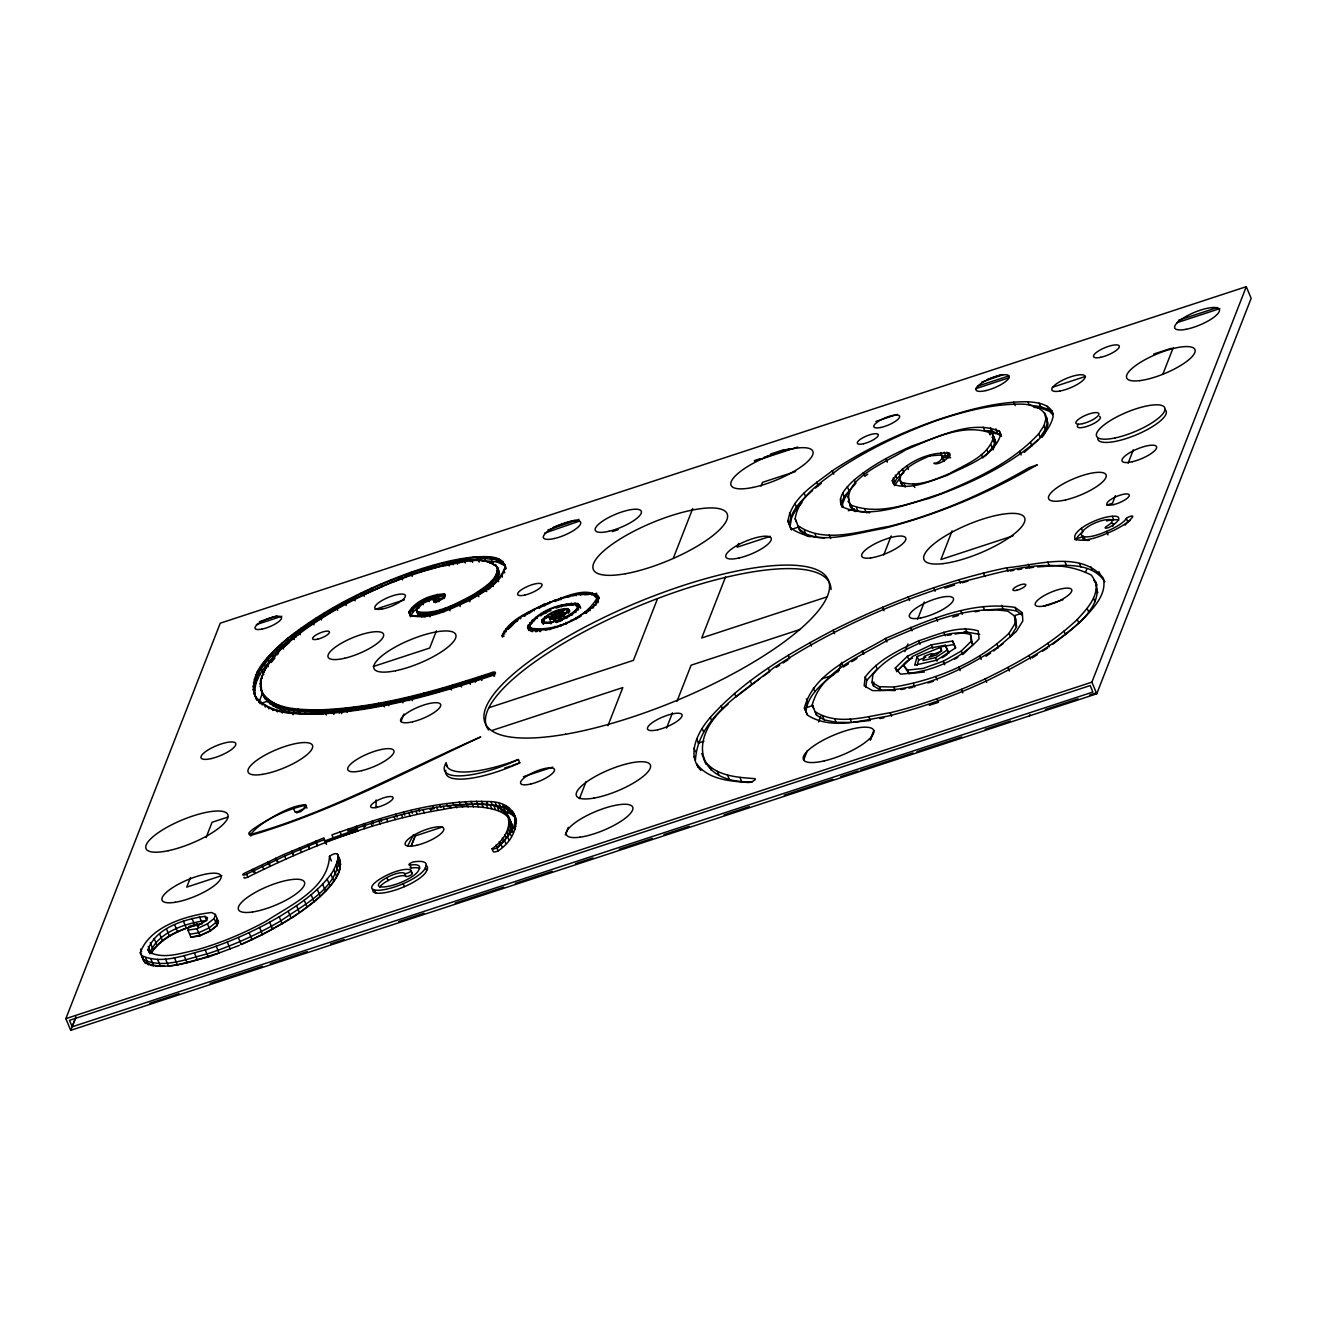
<?xml version="1.0" encoding="UTF-8"?>
<svg xmlns="http://www.w3.org/2000/svg" width="1317" height="1317" viewBox="0 0 1317 1317"><rect width="100%" height="100%" fill="white"/><g stroke="black" fill="none" stroke-linecap="round" stroke-linejoin="round"><path stroke-width="1.5" d="M356.281 826.187L357.516 829.15L333.185 837.793L331.95 834.83C381.584 817.363 433.277 799.748 486.566 801.543C522.042 800.522 524.067 833.546 498.106 850.93A4.741 1.35 -22.6 0 1 493.282 851.753L492.048 848.79C515.82 832.081 515.852 803.6 481.956 804.374C435.878 802.53 390.968 816.77 347.704 831.011M509.053 825.594L511.753 832.081L511.869 824.36L506.963 813.643M492.048 848.79A4.741 1.35 -22.6 0 0 496.871 847.967C505.728 839.225 519.128 827.092 513.91 813.28M376.004 807.782L376.152 799.979M143.24 959.912L140.277 952.784C149.331 926.658 186.339 915.364 211.625 912.5L215.412 914.459L218.375 921.571L217.107 925.637L210.391 930.987L199.904 935.827L192.743 937.013M149.134 952.405L148.014 949.689C155.488 928.189 183.968 919.052 204.925 916.385L207.526 917.735L206.72 920.303L198.291 925.456L195.114 925.291L197.237 924.007L198.357 926.707M149.71 953.755C157.184 932.255 185.664 923.102 206.604 920.451L204.925 916.385M502.221 636.786C507.308 619.83 529.335 612.273 544.02 604.289C558.046 600.601 588.534 582.921 599.136 598.692L598.198 595.942M438.001 599.548C434.314 605.079 431.828 601.046 437.178 597.605L434.001 597.77L437.458 598.264C437.952 601.457 430.066 600.19 435.697 602.528L444.405 597.951L444.734 594.56C431.433 595.086 416.584 601.079 409.093 612.487M444.405 597.951L444.471 593.918C431.153 594.428 416.304 600.42 408.83 611.845L410.048 615.483C430.461 620.488 451.089 608.438 469.395 600.486C482.829 592.238 500.476 584.205 505.201 567.857C503.687 554.869 486.352 556.663 476.82 556.778C454.628 558.573 433.079 564.746 412.073 571.858C367.706 587.728 324.69 608.898 287.699 638.366C272.421 652.376 249.506 669.876 254.099 693.318M255.547 696.808C252.024 681.383 263.795 667.801 273.376 657.199C294.037 635.304 319.373 618.513 345.696 604.223C375.543 588.287 407.019 575.15 439.796 566.623C457.773 564.104 482.516 553.453 497.596 567.611C497.76 583.925 478.087 591.728 466.448 599.433C451.204 606.05 434.116 616.158 417.077 612.224L416.106 609.31L418.082 606.215L428.371 599.679L429.177 601.622M265.441 699.327L263.713 695.195C276.784 709.698 298.613 709.353 316.623 709.962L318.335 714.094C295.996 714.983 257.49 710.834 260.618 680.132C272.323 645.643 307.915 626.81 336.823 608.339L337.646 610.281M261.787 691.705L260.618 680.132M941.293 454.991L943.943 461.345L941.293 454.991L929.078 455.912L930.724 455.369C919.2 460.637 905.141 466.02 899.495 478.186L901.207 482.187C917.241 487.504 934.593 479.816 949.376 473.593C965.394 464.391 988.688 456.373 993.627 436.668L992.129 433.589C963.846 422.049 931.909 439.187 905.602 449.871C889.419 461.065 833.71 481.446 852.428 508.625L858.075 511.325L869.78 512.774M989.38 451.813L994.648 443.961L995.092 440.191L993.627 436.668M931.103 655.175L941.803 651.026L940.338 647.503L917.175 656.508L914.706 665.217L936.782 660.13L955.615 647.882L952.603 640.984L931.267 644.853L907.397 656.261L895.28 668.032L900.532 674.123C929.572 672.477 959.237 660.525 979.074 638.877L978.235 630.859C957.953 624.933 937.589 634.695 918.558 640.852C899.132 650.038 878.538 659.405 865.203 676.987L864.166 685.745L872.397 690.569C919.628 691.952 964.768 669.645 1003.044 643.7M865.829 687.507L866.668 680.494L865.203 676.987M871.986 682.42L879.312 686.7L893.733 687.046L895.198 690.552L880.777 690.223L873.451 685.943L871.986 682.42L872.908 674.683C884.53 659.34 902.491 651.141 919.431 643.124C935.728 637.872 953.162 629.444 970.53 634.498L972.687 644.754L962.727 654.582L961.262 651.075L971.222 641.231L970.53 634.498M873.451 685.943L873.912 682.058M140.277 952.784L142.022 955.714C162.073 964.867 185.187 954.71 205.254 949.936C231.018 941.589 255.844 930.411 279.22 916.747C298.235 905.125 317.413 892.366 330.929 874.307C334.6 869.846 345.663 845.794 329.48 856.248C328.048 889.008 289.954 905.273 266.1 921.258C244.089 933.193 220.91 943.038 196.793 949.837C181.713 952.833 164.263 959.649 149.545 952.257L148.014 949.689M529.846 627.979C553.206 632.423 584.764 619.006 596.98 598.247L598.428 601.77C592.14 584.468 567.512 597.951 555.115 600.42C536.71 607.763 517.087 616.126 504.543 632.16L504.082 631.073M595.712 602.231L596.157 603.318L597.161 601.211L596.519 596.667M598.675 597.605L597.358 601.754L594.444 605.639L593.983 604.552M807.305 701.434L805.856 711.526L807.436 715.098C831.06 730.309 861.4 720.317 886.999 716.3C921.587 707.904 955.072 695.475 987.338 680.527C1021.91 663.735 1056.053 644.672 1084.154 618.101C1093.966 607.318 1106.955 594.181 1103.383 578.245C1081.685 549.979 1036.43 565.158 1006.616 567.792C946.215 580.353 888.168 602.659 833.118 630.234C788.751 653.676 744.039 679.49 710.34 717.386C698.092 731.281 685.943 754.18 700.907 770.511M791.303 529.747L787.928 521.153C791.468 497.563 815.058 484.195 832.344 470.745C864.561 449.558 899.774 433.244 936.058 420.321C965.707 410.525 996.36 401.52 1027.869 401.734C1037.121 402.525 1049.945 403.693 1053.271 414.114L1048.562 409.603L1040.529 406.607L1029.334 405.241L1027.869 401.734M812.605 490.484C802.283 499.555 790.595 510.14 789.393 524.676L787.928 521.153M809.988 536.76L806.465 535.706L799.847 530.652L795.172 518.766C798.695 495.225 822.252 481.874 839.489 468.457C870.241 448.29 903.66 432.404 938.247 420.008C964.851 411.2 992.491 403.957 1020.708 404.138C1032.182 404.006 1047.196 408.616 1047.361 422.345L1045.369 429.342L1040.167 437.293L1038.701 433.77L1043.904 425.835L1045.896 418.822L1044.562 412.978M838.88 670.485C825.216 681.202 808.128 692.94 805.856 711.526L804.391 708.003C813.725 671.835 856.379 655.965 885.501 638.449C925.983 621.196 969.987 600.503 1015.028 607.417L1022.321 612.718L1022.815 620.933L1016.28 631.518L993.742 651.01M813.659 708.513L812.21 704.99C821.331 670.995 860.297 656.459 887.938 639.98C925.423 623.995 966.168 604.799 1007.867 611.17L1014.567 616.043L1016.033 619.55L1016.477 627.073L1010.518 636.753L1009.052 633.23L1015.012 623.567L1014.567 616.043M593.49 607.861L593.045 606.775C575.15 619.846 550.671 634.728 528.166 628.719L527.607 627.106C537.007 611.022 559.659 602.956 577.751 603.515L579.859 607.598L579.266 604.717M540.711 629.724L541.155 630.81L531.788 630.185L529.319 626.448C538.554 611.055 560.598 602.857 578.212 604.602L579.727 605.804M529.763 627.534L529.763 624.554M531.228 628.061L531.311 631.502L529.319 626.448M425.375 616.866L418.526 615.697L416.814 611.582C436.832 615.418 456.604 603.235 473.939 594.411C483.076 587.645 498.369 580.27 497.316 566.968C476.672 550.391 443.961 566.903 420.979 571.282L421.242 571.94M494.764 576.994L496.476 581.11L499.456 573.998L497.316 566.968M457.789 602.89L458.596 604.832C475.733 595.827 498.221 587.003 504.938 567.215L505.744 569.158M541.649 621.657L543.46 624.011L541.649 621.657L542.192 619.616C548.794 612.833 558.573 608.454 568.055 608.635L569.751 611.039L568.516 609.722C559.527 608.569 550.111 612.8 543.855 619.138L543.378 620.966L545.04 623.188L543.378 620.966M542.094 622.743L542.653 620.702L547.856 616.274M543.822 622.052L543.855 619.138M559.462 614.446L555.214 615.582L556.729 617.196L560.087 616.027L559.462 614.446L560.927 613.31L557.223 613.574L553.173 616.175L555.511 618.183L560.861 616.323M557.98 614.66L558.424 615.747L557.14 614.331M917.159 665.25L918.624 660.031L917.175 656.508M1046.044 430.972L1048.036 423.959L1046.702 418.115M693.977 756.567L695.442 760.074C698.109 716.991 743.15 692.363 773.474 667.982C829.973 630.645 892.399 602.676 957.08 582.904C999.735 573.504 1049.633 553.552 1091.332 575.117C1112.025 602.857 1071.676 629.394 1052.612 644.408M190.949 937.309L187.985 930.181L189.121 926.394L197.237 924.007M849.695 722.473L836.065 722.325L824.228 719.872L816.655 715.23L815.19 711.707C837.447 725.98 866.026 716.53 890.127 712.76C922.904 704.825 954.627 693.038 985.198 678.864C1018.09 662.895 1050.554 644.754 1077.29 619.467C1086.657 609.195 1099.036 596.65 1095.629 581.423M187.985 930.181L196.941 928.715L207.428 923.859L214.144 918.509L215.412 914.459M217.107 918.509L215.823 922.558L209.123 927.925L198.637 932.765L189.664 934.247M218.26 921.307L216.992 925.357L210.276 930.707L199.789 935.564L190.833 937.029M339.342 871.097L340.214 868.364L337.234 861.236M497.151 848.099C540.382 806.564 471.47 802.3 444.356 809.28C375.526 820.244 309.972 846.354 247.794 877.122A3.046 0.873 -22.6 0 1 244.715 878.044A3.046 0.873 -22.6 0 1 244.221 877.221M464.819 684.363L466.251 680.527M840.394 498.797L842.189 507.177C836.279 496.525 847.21 486.549 854.338 479.865C871.558 465.378 891.691 454.875 912.204 445.87C939.251 437.014 971.073 419.58 999.356 431.186L1000.871 434.281C993.973 457.131 966.118 465.609 946.725 475.585C930.131 480.968 911.529 490.204 893.98 484.59L892.251 480.557C903.808 463.172 928.913 451.007 949.606 453.311L949.985 454.283C948.47 459.715 936.634 465.774 933.868 463.255C937.786 463.551 941.606 460.209 942.742 456.67L942.363 455.715M902.31 468.984L903.775 472.49L896.811 478.598L893.716 484.08L892.251 480.557M894.391 485.693L900.565 477.198M65.85 1018.65L220.252 623.188L1246.294 286.678L1251.15 298.35L1096.748 693.812L70.706 1030.322L65.85 1018.65L1091.892 682.157L1246.294 286.678M70.706 1030.322L75.925 1016.938M72.188 1026.799L69.488 1020.313L1090.18 685.564L1092.863 692.051L72.188 1026.799L75.909 1017.218M190.471 877.583L186.751 887.115L221.849 875.607M206.111 837.53L212.053 822.285L227.66 817.166M258.873 702.389L262.593 692.857M277.475 654.714L281.212 645.182M400.961 721.634L403.94 713.995M409.143 700.66L410.641 696.841M436.388 630.859L429.688 648.03L373.155 666.567M443.845 611.796L445.327 607.977M411.25 845.547L414.97 836.015M411.579 845.432L415.299 835.9L442.594 826.944M475.272 682.288L476.77 678.485M565.289 834.929L568.269 827.306M579.431 798.695L586.131 781.541M607.927 725.716L622.809 687.573L492.196 730.408M657.265 599.334L633.444 660.344L489.167 707.657M673.349 558.145L692.709 508.56M666.534 728.103L672.493 712.843M676.954 701.401L691.112 665.184L800.292 629.378M725.552 576.928L701.731 637.955L826.516 597.029M738.656 543.378L737.174 547.181L770.313 536.315M760.996 486.171L762.477 482.351L795.633 471.486M803.65 760.074L807.37 750.542M818.548 721.946L820.771 716.218M838.106 671.835L841.826 662.303M883.723 554.984L891.165 535.92M870.191 739.924L873.912 730.392M870.521 739.808L873.5 732.186M904.977 651.569L907.956 643.947M917.636 619.155L924.336 601.984M952.092 530.899L940.931 559.511L1013.053 535.854M989.758 434.429L991.24 430.61M1029.466 715.888L1029.976 714.588M1085.488 572.418L1086.969 568.598M1115.466 495.62L1112.486 503.242L1106.642 505.152M1128.126 463.205L1133.328 449.854M1162.812 374.341L1173.233 347.655M841.859 502.32L844.115 496.608L855.803 483.388L854.338 479.865M501.761 635.683L504.296 632.884L504.74 633.971M294.81 811.601L296.621 812.836L300.819 811.568L306.153 807.058L305.478 804.605C288.785 806.169 274.117 816.474 259.795 824.59C257.72 826.352 243.563 833.924 251.086 835.34C330.896 811.848 405.801 771.894 480.705 736.927C404.895 770.001 330.88 811.865 250.823 834.385C260.437 821.215 286.447 809.412 304.326 805.543L304.721 807.173L303.19 808.951L297.379 811.749L294.81 811.601L293.428 808.062M296.555 905.684L299.519 912.813C314.664 901.783 330.814 889.913 338.913 872.463L335.95 865.335M276.471 648.26L278.381 652.327C269.162 662.533 257.852 675.588 261.243 690.421M407.743 845.81L413.324 834.978M993.051 449.904L995.767 441.804L992.129 433.589M576.5 609.178L577.702 607.088L576.171 604.322L578.147 608.174L574.508 612.685L574.064 611.598L576.5 609.178L576.961 610.281M546.061 623.303C558.26 621.509 572.105 616.998 579.398 606.495M567.545 610.594L568.006 611.681L566.491 609.475L567.545 610.594C564.269 615.73 557.371 618.216 551.444 618.233L551.905 619.319L554.836 619.319L563.627 615.961L563.182 614.858M559.626 613.096L562.853 612.438L564.186 613.673L562.392 611.351L557.568 612.323L552.284 614.825L549.304 617.475L549.815 619.089C556.959 619.089 565.306 616.126 569.29 609.952M409.636 613.788C417.11 602.363 431.96 596.371 445.278 595.86L444.471 593.918M418.082 607.927L413.275 611.697L410.542 615.977L408.83 611.845M416.37 609.969L422.757 603.416L434.281 598.428M535.542 617.393L536.003 618.48L528.529 626.168L528.627 629.806M503.341 635.107L503.851 636.111M1118.792 520.166A19.821 5.63 -22.6 0 0 1113.754 519.803L1112.289 516.297A22.504 6.387 -22.6 0 0 1081.389 528.298A30.11 8.561 -22.6 0 0 1078.113 539.904A28.612 8.132 -22.6 0 0 1107.548 533.122A30.801 8.742 -22.6 0 0 1132.669 516.807A3.572 1.021 -22.6 0 0 1130.529 516.28A3.572 1.021 -22.6 0 0 1126.364 518.486L1125.558 519.589A23.64 6.717 -22.6 0 1 1109.177 530.241L1103.893 532.496A21.467 6.091 -22.6 0 1 1083.957 536.645L1085.406 540.168A21.467 6.091 -22.6 0 0 1089.389 540.349M1127.023 523.112L1127.829 522.009A3.572 1.021 -22.6 0 1 1130.315 520.396M271.269 662.484L274.825 658.105L274.018 656.162M200.513 924.106C183.014 928.222 165.316 936.107 153.216 949.755L150.253 942.643M866.668 680.494L877.204 668.904L875.739 665.381M728.021 704.282C687.276 737.668 695.146 783.664 752.419 781.854M847.967 501.283L850.963 505.119C880.431 516.346 913.027 502.518 941.474 493.447C976.506 478.795 1012.559 462.135 1038.701 433.77M1024.231 452.389C1035.524 442.199 1049.682 432.075 1053.139 416.452L1051.806 410.591M592.024 608.125L595.564 604.174L596.025 605.26M895.28 668.032L896.745 671.555L906.689 661.299M518.289 619.731L506.551 629.674L506.09 628.588M513.515 624.176L508.115 629.312L507.654 628.225M896.745 671.555L908.862 659.768L912.533 658.023M924.419 671.983L909.043 673.596L903.495 665.332L912.681 656.409L930.246 648.013L945.343 645.264L948.174 651.882M490.731 587.382L488.393 589.539L486.681 585.423M893.733 687.046C935.827 680.066 977.84 662.912 1009.052 633.23M503.67 636.309L502.666 636.769M984.243 456.719L988.376 452.999L986.91 449.476M551.905 619.319L551.049 616.949L553.37 614.891L560.927 612.29L562.326 614.249L560.927 612.29M815.421 488.031L821.331 483.323M1037.73 440.059C1006.336 467.239 967.797 484.689 928.962 498.435C901.915 505.448 871.245 518.651 843.736 507.522L840.723 503.67M561.865 613.146L559.626 614.94L555.214 615.582M563.725 612.586L555.066 617.08M759.909 678.551L735.989 696.956L734.524 693.433M466.169 598.791L466.975 600.733C478.631 593.029 498.303 585.209 498.122 568.911L496.493 566.508M346.239 605.507L345.433 603.565C319.043 617.393 293.493 633.724 272.471 655.01C262.89 665.628 251.103 679.193 254.625 694.619M544.596 622.101C555.231 623.007 565.569 617.558 574.064 611.598M568.006 616.916L573.323 613.541M763.185 676.23L769.721 671.571L768.255 668.065M548.926 616.307L546.506 617.953L546.045 616.85M867.788 474.235L864.759 476.277L863.293 472.77M985.89 656.294L990.598 653.133M297.84 913.916L291.172 918.344L288.209 911.232M940.338 647.503L941.392 650.582L936.338 655.026L928.979 657.282L933.078 654.137L930.839 653.759L924.205 656.327L923.019 660.492L935.547 657.611L947.384 649.923L948.849 653.43M942.083 657.841L947.153 654.533M1032.232 657.907L1037.368 654.582M1042.521 651.257L1047.657 647.931M776.372 667.307L779.697 665.167M783.022 663.027L788.01 659.833M848.461 663.834L843.374 667.028L841.909 663.521M851.852 661.71L856.923 658.516M238.311 937.474L241.274 944.602L262.544 934.609L289.674 919.266M532.068 611.401L523.985 615.994L523.524 614.907M562.672 624.982L576.434 618.71L581.093 616.093L580.632 614.99M903.495 665.332L907.578 670.073L922.954 668.46L943.285 661.249L961.262 651.075M954.562 659.208L957.821 657.364M550.522 610.364L540.25 615.681L539.805 614.578M375.74 892.992L374.505 890.029A22.504 6.387 -22.6 0 1 383.823 876.826A19.821 5.63 -22.6 0 1 411.036 870.438L412.254 873.401A3.589 1.021 -22.6 0 1 410.015 875.542A3.589 1.021 -22.6 0 1 405.932 876.447L403.99 873.023A12.66 3.589 -22.6 0 0 388.811 876.579L384.893 878.719A15.343 4.363 -22.6 0 0 379.395 886.506L381.42 886.917A22.949 6.519 -22.6 0 0 402.08 881.946A21.467 6.091 -22.6 0 0 418.427 870.718L419.399 868.627A23.64 6.717 -22.6 0 0 412.073 864.825L410.064 865.071A3.572 1.021 -22.6 0 1 409.62 863.738A3.572 1.021 -22.6 0 1 414.147 861.812A30.801 8.742 -22.6 0 1 425.391 867.64L426.626 870.603A28.612 8.132 -22.6 0 1 404.368 886.67A30.11 8.561 -22.6 0 1 375.74 892.992A22.504 6.387 -22.6 0 1 373.205 889.354M405.932 876.447L405.224 875.97A12.66 3.589 -22.6 0 0 390.046 879.542L386.111 881.682A15.343 4.363 -22.6 0 0 379.773 887.246M444.125 597.292L435.433 601.885L433.178 600.289M551.148 617.903L555.725 615.599M326.517 844.395L323.834 837.908L283.501 854.667L244.583 873.171A3.046 0.873 -22.6 0 0 242.904 874.998A3.046 0.873 -22.6 0 0 246.559 874.159L284.637 856.066L316.047 842.831L323.966 839.719L325.2 842.682M382.671 586.378L352.429 599.663L351.623 597.72M558.013 613.409L552.745 615.912L552.284 614.825M553.749 618.332L557.272 616.669M401.8 575.578L402.607 577.521L362.109 594.872L361.302 592.93M556.054 620.768L556.498 621.854L561.585 620.027L566.54 617.755L566.08 616.669M241.159 944.338C269.376 931.827 296.967 916.846 320.13 896.218C329.629 886.753 342.091 875.179 340.181 860.445M410.575 616.784L409.768 614.841C426.543 619.731 443.878 610.265 459.386 604.602L460.193 606.544M165.498 958.924L168.461 966.052L177.4 964.818L208.218 957.064L239.447 945.359M412.073 571.858L412.88 573.8L392.318 582.361M918.624 660.031L925.752 657.249M325.052 840.872L333.185 837.793M554.441 612.718L558.161 611.368M559.593 611.401L554.72 613.179L553.996 611.631M459.057 562.688L468.77 559.33M544.53 533.155L579.496 521.088M754.328 460.67L760.156 458.662M764.041 457.328L789.295 448.603M981.626 382.144L1002.994 374.769M417.621 613.524L420.88 614.693L433.26 613.557L449.92 608.454L449.113 606.511M450.727 563.33L458.497 560.663M547.921 530.027L579.019 519.359M987.256 379.461L1000.871 374.802M219.099 953.064C195.673 959.484 168.806 972.423 144.886 962.562L143.125 959.632M316.623 709.962C376.81 708.316 435.351 691.227 492.13 672.477A3.869 1.103 -22.6 0 1 495.241 672.625A3.869 1.103 -22.6 0 1 491.241 675.16C439.878 692.429 387.182 707.262 333.086 712.481C307.832 713.238 276.307 717.847 256.667 698.306L259.63 702.735L258.823 700.792M262.923 694.52C280.175 716.925 313.775 711.328 338.65 710.851C391.445 705.764 442.841 691.26 492.937 674.419A3.869 1.103 -22.6 0 1 494.665 674.008M263.828 696.709L262.099 692.577C278.76 715.855 313.199 709.962 338.107 709.55C390.902 704.463 442.298 689.976 492.41 673.135A3.869 1.103 -22.6 0 1 495.521 673.267A3.869 1.103 -22.6 0 1 491.504 675.819C435.466 694.438 377.798 710.982 318.5 714.044L318.237 713.402M556.103 608.108L559.807 606.874M505.284 565.948L503.489 563.297L496.229 559.741L484.705 558.49L469.79 559.478L433.095 567.38L411.398 574.475L412.205 576.418M259.251 621.739L276.817 615.977M770.577 454.052L784.224 449.574M977.444 386.21L1008.657 375.971M1178.452 320.278L1217.484 307.487M256.371 624.604L281.789 616.257M404.912 575.891L410.772 573.965M420.535 570.755L426.412 568.829M553.436 527.179L574.936 520.116M754.74 461.148L797.74 447.056M875.904 421.424L897.404 414.361M975.584 388.729L1008.806 377.831M1176.888 322.714L1219.888 308.606M291.238 636.901L299.041 634.35M375.065 609.409L404.319 599.828M612.306 531.607L618.15 529.697M1052.365 387.297L1085.504 376.415M1153.741 354.043L1171.29 348.281M260.075 703.657L269.82 700.463M592.848 594.527L596.749 593.243M791.764 529.286L799.567 526.734M848.296 510.749L854.157 508.823M304.54 711.69L310.384 709.764M1074.573 539.427L1082.36 536.859M325.167 841.711L358.323 830.846M523.425 776.701L552.663 767.103M821.759 678.864L833.463 675.028M961.525 633.016L965.427 631.748M1014.156 615.763L1021.959 613.195M1043.41 606.166L1062.901 599.778M499.143 808.408L504.987 806.481M698.059 743.167L703.904 741.257M805.28 708.003L813.083 705.451M929.325 705.303L938.544 702.274L937.078 698.751M149.891 1003.225L179.013 993.66M210.078 983.47L262.511 966.283M270.281 963.731L307.174 951.631M330.485 943.993L344.066 939.531M398.788 921.587L424.025 913.307M455.089 903.116L503.637 887.197M515.293 883.378L552.185 871.278M575.496 863.639L592.963 857.91M619.22 849.3L652.228 838.468M663.883 834.649L689.137 826.368M724.087 814.91L749.324 806.63M784.274 795.172L832.821 779.236M840.592 776.701L858.075 770.972M860.363 770.215L912.994 752.945M916.895 751.678L961.739 736.96M985.132 729.289L1010.485 720.975M1045.352 709.55L1078.03 698.833M1089.571 695.047L1095.332 693.154M944.865 588.172L954.578 585.077M927.909 682.963L933.523 681.235M553.864 628.028L545.567 630.119L545.123 629.032M952.784 617.047L958.463 615.418M962.283 582.723L967.913 581.176M566.705 597.358L570.228 596.453M575.43 604.042L561.668 606.248L561.207 605.162M202.275 923.415C183.392 928.156 161.267 935.761 151.192 953.574L148.228 946.462M561.684 610.331L565.026 609.606L564.565 608.52M561.026 613.113L564.367 612.405M562.046 613.524L564.944 612.899M571.99 595.992L577.011 594.922M880.019 718.555L883.872 717.798M975.271 611.812L978.992 611.104M430.494 809.428L434.034 808.737L432.799 805.774M938.544 647.305L954.068 644.49L955.582 647.948M901.075 689.499L904.993 688.791M908.911 688.083L912.846 687.375M947.252 635.387L951.17 634.728M955.072 634.053L966.81 632.061L979.7 634.382M1010.04 570.985L1013.975 570.31M1017.909 569.652L1021.827 568.993M1025.762 568.335L1033.615 567.281M578.558 594.675L592.913 594.033L598.659 597.029M450.908 806.086L447.648 806.514L446.43 803.551M410.427 867.096A3.572 1.021 -22.6 0 0 411.299 868.035L413.308 867.788A23.64 6.717 -22.6 0 1 419.547 868.413M853.515 722.292L870.372 720.448L868.907 716.942M457.295 805.329L470.301 804.325M948.503 452.587L949.969 456.11L942.281 455.978L940.832 452.472M942.956 457.608L950.644 457.723M1037.533 566.886C1059.658 565.701 1090.756 560.219 1104.848 581.752M1022.321 615.171L1016.494 610.923L1003.077 608.849L984.573 610.034L983.108 606.511M155.521 966.234L164.493 966.283M444.405 598.132L439.038 598.412L437.326 594.28M824.524 537.929L816.359 537.254L805.79 534.076L799.172 529.039L797.707 525.516C824.327 544.267 860.347 530.981 889.617 526.306C938.626 513.745 985.346 493.134 1028.989 467.683L1037.319 464.868L1036.051 465.444C988.474 493.365 937.029 514.717 883.625 528.512C853.976 533.204 817.478 546.851 790.48 527.919M482.071 560.779L497.135 561.915L504.395 565.487L502.682 561.355M254.988 695.59C269.425 717.353 300.737 713.452 323.422 713.979M474.054 804.193C487.965 804.506 506.172 803.469 515.145 816.244M999.356 431.186L1000.821 434.709L991.915 431.021L984.622 430.626L983.157 427.103M988.952 432.453L998.023 434.034L1001.496 436.322M704.414 760.584C715.806 776.042 737.059 777.343 754.625 778.627A4.181 1.185 -22.6 0 1 753.736 780.751A4.181 1.185 -22.6 0 1 748.319 782.496C730.244 781.179 708.431 779.779 696.726 763.893L698.191 767.416M1033.746 407.315L1041.204 408.221L1049.237 411.217L1052.76 414.592M542.999 622.925L551.757 623.056L551.296 621.97M142.022 955.714L145.002 962.842L153.842 966.135L150.879 959.006M512.527 811.173L515.227 817.643L511.144 814.021L501.892 810.103L499.192 803.617M899.709 480.409L902.672 485.71L905.454 486.928L904.005 483.421M855.918 511.589L853.103 510.255L850.107 506.419L849.877 503.176M555.511 618.183L553.634 617.261L557.684 614.66L557.223 613.574M269.936 655.158L273.376 657.199L271.664 653.067M991.948 437.195L994.269 438.726M942.758 458.514L944.207 460.193M580.731 608.224L577.751 603.515M596.963 597.753L593.49 594.411M597.967 600.173L595.333 595.383M257.128 671.868L259.647 675.094L257.934 670.962M1093.867 580.221L1097.094 584.946M504.74 564.664C488.525 549.255 461.757 560.713 442.347 563.446C407.562 572.5 374.176 586.394 342.519 603.301C309.66 624.735 259.251 646.598 253.44 690.19M499.044 571.101L495.686 564.565M255.794 697.533L257.474 700.249M141.956 956.85L143.718 959.78C163.752 968.933 186.882 958.76 206.95 953.985C232.697 945.639 257.539 934.461 280.9 920.797C303.206 905.009 337.81 888.629 339.029 857.663M812.21 704.99L816.655 715.23M804.391 708.003L807.568 715.147M1126.364 518.486L1127.829 522.009M1106.51 531.36L1107.976 534.883M1047.097 406.08L1048.562 409.603M1045.896 418.822L1047.361 422.345M1039.064 403.084L1040.529 406.607M1043.904 425.835L1045.369 429.342M1081.389 528.298L1082.854 531.821A30.11 8.561 -22.6 0 0 1076.17 540.266M1098.888 571.644L1100.353 575.167M1090.855 566.689L1092.32 570.195M1096.402 589.176L1097.868 592.699M1013.761 402.08L1015.226 405.587M1030.52 442.397L1031.985 445.92M1079.479 563.429L1080.944 566.952M1093.571 598.231L1095.036 601.754M1087.167 608.405L1088.632 611.928M1019.671 451.451L1021.136 454.974M1065.025 561.931L1066.49 565.454M1077.29 619.467L1078.755 622.99M995.882 428.898L997.348 432.42M1047.838 562.178L1049.303 565.701M990.45 427.515L991.915 431.021M993.183 440.438L994.648 443.961M988.655 431.301L990.121 434.824M1091.892 682.157L1096.748 693.812M990.911 444.767L992.376 448.274M1064.103 631.205L1065.568 634.712M1028.231 564.153L1029.696 567.676M981.412 454.447L982.861 457.97M1047.904 643.305L1049.369 646.828M1006.616 567.792L1008.081 571.315M1015.028 607.417L1016.494 610.923M946.676 452.175L948.141 455.682M1029.038 655.487L1030.503 659.01M944.108 452.126L945.573 455.633M1015.012 623.567L1016.477 627.073M1001.611 605.326L1003.077 608.849M983.371 573.01L984.836 576.533M1007.966 667.456L1009.431 670.979M996.985 644.326L998.451 647.849M958.924 579.71L960.389 583.233M906.837 465.955L908.302 469.461M913.339 483.981L914.805 487.488M960.801 610.808L962.266 614.331M979.733 655.948L981.198 659.455M971.222 641.231L972.687 644.754M965.345 628.538L966.81 632.061M985.198 678.864L986.663 682.387M898.424 472.062L899.89 475.585M901.207 482.187L902.672 485.71M895.346 475.091L896.811 478.598M885.864 458.629L887.329 462.152M893.239 477.956L894.704 481.479M933.704 587.761L935.169 591.267M952.603 640.984L954.068 644.49M958.694 667.044L960.159 670.567M943.845 632.209L945.31 635.716M936.14 617.903L937.589 621.41M945.343 645.264L946.808 648.787M961.361 689.4L962.826 692.923M943.285 661.249L944.75 664.756M931.267 644.853L932.732 648.359M935.547 657.611L937.013 661.134M908.121 596.996L909.57 600.503M935.811 676.559L937.276 680.082M864.792 509.218L866.257 512.741M918.558 640.852L920.023 644.375M910.557 627.304L912.023 630.81M856.61 507.802L858.075 511.325M847.358 486.714L848.823 490.22M847.638 496.427L849.103 499.933M850.963 505.119L852.428 508.625M842.65 493.085L844.115 496.608M832.344 470.745L833.809 474.268M907.397 656.261L908.862 659.768M882.555 607.269L884.02 610.775M907.578 670.073L909.043 673.596M913.339 683.49L914.805 687.013M885.501 638.449L886.967 641.972M816.754 482.071L818.219 485.594M829.183 534.932L830.648 538.439M804.144 493.085L805.609 496.608M879.312 686.7L880.777 690.223M890.127 712.76L891.593 716.283M814.894 533.747L816.359 537.254M862.24 650.73L863.705 654.253M794.941 503.473L796.39 506.996M804.325 530.57L805.79 534.076M795.172 518.766L796.62 522.289M789.459 512.922L790.908 516.445M833.118 630.234L834.583 633.757M850.189 718.983L851.638 722.506M809.939 642.581L811.404 646.087M834.599 718.802L836.065 722.325M813.396 688.133L814.861 691.639M822.763 716.366L824.228 719.872M788.225 655.24L789.69 658.763M806.333 698.883L807.798 702.405M750.278 680.84L751.744 684.363M721.156 705.665L722.621 709.188M739.907 777.442L741.372 780.965M710.34 717.386L711.789 720.893M727.511 775.054L728.976 778.561M702.142 728.449L703.607 731.972M717.386 771.416L718.852 774.939M709.649 766.593L711.114 770.099M696.677 738.755L698.142 742.261M701.763 753.489L705.879 764.107M693.96 748.155L695.425 751.661M596.98 594.609L598.445 598.116L596.519 597.111L595.054 593.605M596.7 600.124L597.161 601.211M597.358 601.754L597.819 602.84M592.452 592.946L592.913 594.033M591.004 593.786L591.448 594.872M589.242 592.634L589.703 593.72M587.909 593.49L588.37 594.576L584.748 594.625L584.287 593.539M585.489 592.699L585.933 593.786M589.835 609.508L590.279 610.594M588.501 609.656L588.962 610.742L585.291 613.409L584.83 612.323M581.225 593.094L581.686 594.181M580.204 593.934L580.649 595.021M585.983 612.29L586.444 613.376M575.694 594.642L576.155 595.728M577.57 605.441L578.031 606.528M577.702 607.088L578.147 608.174M578.114 608.783L578.558 609.87M574.986 602.956L576.451 606.478M573.603 603.812L574.064 604.898L570.491 604.997L570.047 603.91M575.447 611.401L575.908 612.487M571.15 603.071L571.594 604.157M575.99 617.624L576.434 618.71M571.562 614.199L572.022 615.286M566.458 603.812L566.919 604.915M570.508 614.15L570.952 615.237M568.055 608.635L569.52 612.142M565.684 604.618L566.145 605.705M567.907 612.24L568.368 613.327M571.002 620.142L571.446 621.229M560.779 597.918L561.24 599.021L555.659 600.914L555.198 599.828M560.499 598.577L560.96 599.679M563.478 609.376L563.923 610.462M566.722 616.949L567.183 618.035M560.795 605.869L561.24 606.956M562.392 611.351L564.565 616.093M565.767 622.497L566.458 624.044M555.115 600.42L555.576 601.507M561.124 618.941L561.585 620.027M561.289 619.434L561.733 620.521L556.153 622.546L555.708 621.443M558.21 614.265L558.638 615.434M557.371 612.998L557.832 614.084M558.77 616.965L559.248 618.628M560.433 624.604L560.894 625.69L555.576 627.518L555.132 626.431M560.4 625.18L560.861 626.266M556.284 616.109L556.729 617.196M549.584 601.968L550.045 603.054L539.015 607.878L538.554 606.791M553.37 614.891L554.836 618.414M554.391 618.233L554.836 619.319M550.062 609.277L550.835 610.792M553.453 619.072L553.897 620.175M551.049 616.949L551.494 618.035M544.02 604.289L544.777 605.82M549.304 617.475L550.259 620.175L549.815 619.089M550.457 622.793L550.918 623.879M545.37 612.109L545.831 613.195M544.711 611.845L545.156 612.932M544.662 617.047L545.106 618.134M549.403 628.67L549.847 629.756M539.048 607.137L539.509 608.224M540.777 614.677L541.221 615.763M542.192 619.616L543.658 623.139M533.961 609.672L534.406 610.759M536.776 617.311L537.237 618.397M533.286 609.409L533.731 610.495M539.641 630.563L540.085 631.666M533.55 619.895L533.994 620.982M536.859 629.97L537.303 631.057M529.088 612.306L529.549 613.393M532.101 620.142L532.545 621.229M528.249 612.125L528.71 613.212M535.575 630.827L536.019 631.913M531.179 622.348L531.64 623.435M533.698 629.773L534.142 630.859M529.582 622.743L530.043 623.83M504.477 564.005L506.189 568.137M532.233 630.613L532.694 631.699M531.327 629.098L531.788 630.185M524.528 614.99L524.973 616.076M528.068 625.081L529.072 630.613L527.607 627.106M499.62 559.281L501.349 563.413M503.999 570.919L504.806 572.879M495.406 557.799L497.135 561.915M520.297 617.706L520.758 618.792M501.629 575.117L502.435 577.06M497.744 569.866L499.456 573.998M492.904 562.655L493.71 564.598M490.138 556.877L491.85 561.009M496.904 573.224L498.616 577.356M516.462 620.406L516.923 621.509M515.194 620.521L515.655 621.608M497.81 579.694L498.616 581.637M489.035 561.289L489.842 563.232M483.899 556.548L485.627 560.68M511.671 623.287L512.132 624.373M491.34 581.077L493.068 585.209M510.107 625.707L510.568 626.793M492.542 584.583L493.348 586.526M508.625 625.987L509.086 627.073M478.433 560.153L479.24 562.096M476.82 556.778L478.532 560.894M506.156 631.716L505.712 630.629L503.078 634.481L502.633 633.395M485.924 589.654L486.73 591.596M471.865 560.351L472.688 562.293M468.984 557.535L470.696 561.668M480.837 589.901L481.643 591.843M464.605 561.058L465.411 563.001M478.055 594.807L478.861 596.749M460.522 558.82L461.329 560.762M473.939 594.411L474.746 596.354M456.736 562.26L457.542 564.203M469.132 599.844L469.939 601.787M451.517 560.581L453.229 564.713M448.34 563.89L449.146 565.849M492.13 672.477L492.937 674.419M442.068 562.803L442.874 564.746M447.418 766.313L446.051 763.02A77.588 22.027 -22.6 0 0 518.404 759.514L519.771 762.79A77.588 22.027 -22.6 0 1 512.198 765.539M481.956 675.901L482.779 677.843M481.034 678.601L481.841 680.543M432.289 565.437L433.095 567.38M449.196 608.849L450.002 610.792M437.178 597.605L438.907 601.737M437.112 598.412L437.886 600.536M470.877 679.588L471.684 681.531M436.915 598.807L437.721 600.75M436.651 599.054L437.458 600.996M436.289 599.301L437.096 601.243M440.504 609.475L441.31 611.417M435.861 599.548L436.668 601.49M422.263 568.483L423.07 570.426M435.367 599.778L436.174 601.737M469.576 682.404L470.383 684.346M434.808 599.712L435.729 601.902M434.857 599.992L435.697 602.528M434.363 600.14L435.17 602.083M433.902 600.256L434.709 602.198M433.491 600.305L434.297 602.248M427.251 597.671L428.074 599.614M462.382 682.157L463.189 684.099M432.453 611.615L433.26 613.557M460.769 685.054L461.576 686.997M514.832 815.585L516.066 818.548M515.276 818.087L516.494 821.051M511.951 812.21L513.4 815.733M515.227 820.771L516.462 823.734M429.26 614.957L430.066 616.899M508.444 807.535L511.144 814.021M514.7 823.652L515.935 826.599M422.477 602.758L423.3 604.717M425.457 612.734L426.264 614.693M505.761 806.037L508.461 812.507M513.679 826.681L514.898 829.644M508.296 815.667L511.869 824.36M509.597 820.277L512.297 826.763M502.682 804.72L505.382 811.206M417.966 602.544L418.79 604.487M452.472 685.136L453.278 687.079M505.218 811.799L506.452 814.762M509.564 822.862L512.247 829.331M512.132 829.891L513.367 832.854M418.082 606.215L418.888 608.158M503.045 810.153L504.279 813.116M420.074 612.751L421.786 616.866M450.743 688.083L451.55 690.026M500.46 808.687L501.695 811.651M508.066 828.508L509.3 831.471M510.107 833.233L511.325 836.196M416.106 609.31L417.818 613.442M401.734 577.949L402.541 579.908M495.34 802.728L496.575 805.691M497.48 807.436L498.715 810.399M506.601 831.57L507.835 834.534M507.555 836.739L508.79 839.703M411.562 607.581L413.275 611.697M494.138 806.383L495.373 809.346M491.126 802.037L492.36 805M504.658 834.764L505.893 837.727M442.775 687.951L443.582 689.894M490.418 805.51L491.653 808.473M504.493 840.361L505.728 843.324M502.221 838.106L503.456 841.069M486.566 801.543L487.8 804.506M486.352 804.835L487.586 807.798M391.511 579.562L392.318 581.505M500.937 844.115L502.172 847.078M499.308 841.563L500.542 844.526M481.676 801.246L482.911 804.21M481.956 804.374L483.191 807.337M433.161 690.618L433.984 692.561M495.916 845.135L498.106 850.93M476.491 801.164L477.725 804.111M477.231 804.094L478.466 807.058M381.304 583.81L382.111 585.752M470.992 801.263L473.445 806.959M423.679 693.121L424.486 695.08M466.909 804.094L468.128 807.058M465.23 801.559L466.465 804.522M371.196 588.271L372.02 590.214M461.329 804.374L462.563 807.337M459.205 802.037L460.423 805M414.312 695.491L415.118 697.434M411.612 698.685L412.419 700.628M455.484 804.852L456.719 807.815M452.933 802.712L454.151 805.675M363.492 594.346L364.299 596.288M405.076 697.681L405.883 699.623M449.41 805.494L450.644 808.457M402.146 700.94L402.953 702.883M443.121 806.317L444.356 809.28M355.146 600.832L354.322 598.889L343.062 604.602L342.239 602.659M395.989 699.706L396.812 701.648M439.713 804.588L440.948 807.535M436.618 807.305L437.853 810.268M387.083 701.566L388.795 705.698M429.918 808.473L431.153 811.437M383.675 704.924L384.482 706.867M423.037 809.807L424.272 812.77M378.341 703.245L379.148 705.188M418.46 808.671L419.695 811.634M333.185 607.68L334.008 609.623M416.007 811.288L417.242 814.252M369.797 704.76L370.604 706.702M411.052 810.367L412.287 813.33M408.813 812.918L410.048 815.882M324.509 612.767L325.315 614.71M361.467 706.077L362.274 708.019M403.512 812.21L404.747 815.174M320.69 618.068L321.496 620.011M401.504 814.713L402.739 817.676M316.228 617.903L317.035 619.846M353.351 707.213L354.158 709.155M395.857 814.202L397.092 817.166M394.063 816.655L395.298 819.602M313.216 622.974L314.022 624.917M345.466 708.151L347.194 712.283M410.064 865.071L411.299 868.035M308.392 623.04L309.199 624.982M386.523 818.713L387.758 821.676M340.922 711.707L341.745 713.649M337.843 708.908L339.556 713.04M301 628.193L301.807 630.135M380.251 818.598L381.486 821.561M378.884 820.935L380.119 823.899M333.086 712.481L333.892 714.423M299.585 632.753L300.391 634.695M330.485 709.468L332.197 713.584M425.391 867.64A28.612 8.132 -22.6 0 1 403.134 883.707L404.368 886.67M294.103 633.296L295.815 637.428M372.316 821.001L373.551 823.965M325.513 713.04L326.32 714.983M371.18 823.273L372.415 826.236M293.461 637.593L294.267 639.535M323.406 709.814L324.212 711.756M287.699 638.366L289.411 642.482L283.534 647.487L281.822 643.355M364.332 823.537L365.566 826.5M386.869 877.632L388.087 880.596M363.393 825.726L364.628 828.689M310.154 709.896L311.866 714.028M282.711 647.075L283.517 649.018M355.574 828.311L356.808 831.274M304.013 709.633L305.725 713.765M298.202 709.155L299.914 713.287M348.198 828.969L349.433 831.932M292.753 708.464L294.481 712.596M292.275 712.727L293.082 714.67M340.082 831.85L341.317 834.813M267.4 657.759L269.112 661.875M287.682 707.558L289.394 711.69M267.433 664.772L268.24 666.715M282.99 706.439L284.702 710.554M263.68 662.303L265.408 666.435M278.694 705.105L280.422 709.221M281.41 711.081L282.233 713.024M260.536 666.715L262.248 670.847M262.972 672.789L263.779 674.732M274.825 703.541L276.537 707.673M337.333 853.597L340.296 860.725M276.57 709.912L277.393 711.871M337.728 857.416L340.691 864.545M261.523 676.543L262.346 678.485M271.368 701.78L273.096 705.912M272.142 708.546L272.948 710.489M268.372 699.804L270.084 703.92M260.223 683.539L261.046 685.482M265.804 697.598L267.532 701.731M255.893 675.045L257.605 679.177M260.354 686.75L261.161 688.692M260.98 689.762L262.692 693.894L262.067 690.882M268.141 706.933L268.948 708.875M329.48 856.248L331.407 861.022M333.843 869.697L336.823 876.826M254.395 678.963L256.107 683.079M264.585 705.105L265.392 707.048M305.478 804.605L306.943 808.111M253.457 682.683L255.169 686.815M261.474 703.064L262.281 705.007M253.045 686.223L254.757 690.338M330.929 874.307L333.892 881.435M253.177 689.548L254.889 693.68M315.701 841.102L316.936 844.065M316.047 842.831L317.282 845.794M327.192 879.13L330.155 886.259M307.602 844.362L308.837 847.325M308.162 846.024L309.38 848.988M322.632 884.168L325.595 891.296M317.282 889.37L320.245 896.498M299.519 847.72L301.511 852.247M311.125 894.72L314.088 901.849M292.44 852.642L293.675 855.606M291.485 851.161L292.72 854.124M304.194 900.169L307.174 907.298M284.637 856.066L285.871 859.03M276.899 859.557L278.134 862.52M275.566 858.256L276.8 861.219M269.129 863.162L270.364 866.125M267.697 861.894L268.931 864.857M249.39 832.574L250.856 836.081M262.462 866.24L263.696 869.204M279.22 916.747L282.184 923.859M254.148 870.372L255.383 873.336M252.189 869.352L253.424 872.315M269.656 922.18L272.619 929.308M246.559 874.159L247.794 877.122M259.581 927.481L262.544 934.609M249.094 932.617L252.074 939.729M227.314 942.034L230.277 949.162M214.144 918.509L217.107 925.637M207.428 923.859L210.391 930.987M216.251 946.215L219.215 953.343M199.427 916.566L202.39 923.694M196.694 924.238L197.813 926.938M196.941 928.715L199.904 935.827M205.254 949.936L208.218 957.064M191.92 918.229L194.883 925.341M183.376 921.11L186.356 928.238M194.504 953.129L197.468 960.258M174.7 924.896L177.663 932.024M184.166 955.747L187.129 962.875M166.601 929.242L169.564 936.371M174.42 957.689L177.4 964.818M159.587 933.819L162.567 940.947M154.073 938.362L157.036 945.491M157.563 959.369L160.542 966.497M145.627 957.788L148.591 964.917M140.524 949.063L141.643 951.763M791.336 529.664L790.068 526.29L791.583 518.058A143.158 40.662 -22.6 0 1 801.888 502.781M416.913 611.253L418.526 615.697M900.96 481.693L901.174 483.932M842.748 507.177L842.534 503.934L844.79 498.221A91.087 25.879 -22.6 0 1 849.514 491.834M1046.093 430.955A117.411 33.353 -22.6 0 1 1042.159 437.244M494.698 675.868A3.869 1.103 -22.6 0 1 493.891 676.329M518.404 759.514A64.072 18.191 -22.6 0 1 446.051 763.02M519.771 762.79A64.072 18.191 -22.6 0 1 445.772 770.264M510.305 766.165A77.588 22.027 -22.6 0 1 504.707 767.976M1085.406 540.168A22.949 6.519 -22.6 0 1 1083.265 536.2M1126.101 524.117A23.64 6.717 -22.6 0 1 1124.998 525.17M411.036 870.438A3.589 1.021 -22.6 0 1 408.78 872.578A3.589 1.021 -22.6 0 1 404.698 873.484M403.134 883.707A30.11 8.561 -22.6 0 1 374.505 890.029M411.398 872.825A19.821 5.63 -22.6 0 1 412.254 873.401M425.803 865.302A30.801 8.742 -22.6 0 1 426.626 870.603M488.607 729.98A185.895 52.795 -22.6 0 1 641.181 605.013A185.895 52.795 -22.6 0 1 831.043 589.588M1111.811 523.112A12.66 3.589 -22.6 0 1 1113.556 524.759M1113.277 525.467A12.66 3.589 -22.6 0 1 1112.733 526.24M1106.576 520.939A22.504 6.387 -22.6 0 1 1113.754 519.803M1112.289 516.297A19.821 5.63 -22.6 0 1 1110.247 526.784A3.589 1.021 -22.6 0 1 1105.803 528.199A3.589 1.021 -22.6 0 1 1106.247 526.553L1108.124 525.368A12.66 3.589 -22.6 0 0 1109.276 519.524L1106.05 519.738A15.343 4.363 -22.6 0 0 1087.842 526.816L1085.159 528.858A22.949 6.519 -22.6 0 0 1083.94 536.645M1099.629 416.485A12.446 3.539 -22.6 0 1 1088.649 425.819A12.446 3.539 -22.6 0 1 1078.261 424.42M1164.672 409.406A36.958 10.503 -22.6 0 1 1138.349 433.952A36.958 10.503 -22.6 0 1 1097.703 438.791M256.716 699.722L253.819 692.676L256.716 699.722M565.586 734.244A185.895 52.795 -22.6 0 0 829.496 588.222A185.895 52.795 -22.6 0 0 575.2 632.292A185.895 52.795 -22.6 0 0 565.586 734.244M753.094 487.405A44.284 12.577 -22.6 0 0 813.066 452.11A44.284 12.577 -22.6 0 0 749.702 465.28A44.284 12.577 -22.6 0 0 753.094 487.405M625.41 573.735A72.451 20.578 -22.6 0 0 727.593 516.659A72.451 20.578 -22.6 0 0 627.732 534.521A72.451 20.578 -22.6 0 0 625.41 573.735M1132.373 461.707A18.668 5.301 -22.6 0 0 1156.556 446.71A18.668 5.301 -22.6 0 0 1128.998 453.163A18.668 5.301 -22.6 0 0 1132.373 461.707M1065.782 499.867A31.098 8.84 -22.6 0 0 1106.082 474.877A31.098 8.84 -22.6 0 0 1060.169 485.627A31.098 8.84 -22.6 0 0 1065.782 499.867M942.923 563.627A54.524 15.491 -22.6 0 0 1024.445 522.158A54.524 15.491 -22.6 0 0 955.483 530.339A54.524 15.491 -22.6 0 0 942.923 563.627M580.04 837.184A35.855 10.19 -22.6 0 0 632.736 809.543A35.855 10.19 -22.6 0 0 585.933 816.079A35.855 10.19 -22.6 0 0 580.04 837.184M593.835 798.118A40.037 11.376 -22.6 0 0 650.582 766.659A40.037 11.376 -22.6 0 0 595.728 776.223A40.037 11.376 -22.6 0 0 593.835 798.118M530.718 784.027A18.29 5.202 -22.6 0 0 554.424 769.326A18.29 5.202 -22.6 0 0 527.409 775.647A18.29 5.202 -22.6 0 0 530.718 784.027M1115.137 437.935A36.958 10.503 -22.6 0 0 1164.985 408.435A36.958 10.503 -22.6 0 0 1111.894 419.629A36.958 10.503 -22.6 0 0 1115.137 437.935M1185.975 329.316A24.15 6.865 -22.6 0 0 1219.509 310.186A24.15 6.865 -22.6 0 0 1185.712 316.623A24.15 6.865 -22.6 0 0 1185.975 329.316M1139.633 380.646A36.958 10.503 -22.6 0 0 1194.832 352.495A36.958 10.503 -22.6 0 0 1147.947 358.142A36.958 10.503 -22.6 0 0 1139.633 380.646M1100.765 357.302A13.911 3.951 -22.6 0 0 1119.318 346.173A13.911 3.951 -22.6 0 0 1099.185 350.552A13.911 3.951 -22.6 0 0 1100.765 357.302M1059.955 391.017A17.928 5.087 -22.6 0 0 1085.159 376.876A17.928 5.087 -22.6 0 0 1060.333 381.387A17.928 5.087 -22.6 0 0 1059.955 391.017M1082.772 423.613A12.446 3.539 -22.6 0 0 1098.888 413.62A12.446 3.539 -22.6 0 0 1080.516 417.917A12.446 3.539 -22.6 0 0 1082.772 423.613M985.906 390.589A17.928 5.087 -22.6 0 0 1009.135 376.185A17.928 5.087 -22.6 0 0 982.663 382.391A17.928 5.087 -22.6 0 0 985.906 390.589M739.183 557.947A24.513 6.964 -22.6 0 0 771.186 538.274A24.513 6.964 -22.6 0 0 735.166 546.555A24.513 6.964 -22.6 0 0 739.183 557.947M880.727 427.482A13.911 3.951 -22.6 0 0 899.643 416.402A13.911 3.951 -22.6 0 0 879.789 420.485A13.911 3.951 -22.6 0 0 880.727 427.482M863.59 443.73A11.343 3.227 -22.6 0 0 878.274 434.61A11.343 3.227 -22.6 0 0 861.532 438.545A11.343 3.227 -22.6 0 0 863.59 443.73M609.063 531.245A24.891 7.062 -22.6 0 0 641.297 511.259A24.891 7.062 -22.6 0 0 604.569 519.853A24.891 7.062 -22.6 0 0 609.063 531.245M554.572 538.472A20.134 5.712 -22.6 0 0 580.632 522.306A20.134 5.712 -22.6 0 0 550.934 529.253A20.134 5.712 -22.6 0 0 554.572 538.472M395.643 670.748A44.284 12.577 -22.6 0 0 455.978 635.485A44.284 12.577 -22.6 0 0 392.91 648.376A44.284 12.577 -22.6 0 0 395.643 670.748M524.726 595.086A13.17 3.737 -22.6 0 0 542.061 584.534A13.17 3.737 -22.6 0 0 522.816 588.864A13.17 3.737 -22.6 0 0 524.726 595.086M381.716 609.08A16.462 4.675 -22.6 0 0 405.389 596.222A16.462 4.675 -22.6 0 0 383.198 599.828A16.462 4.675 -22.6 0 0 381.716 609.08M344.642 658.253A30.011 8.528 -22.6 0 0 383.51 634.152A30.011 8.528 -22.6 0 0 339.226 644.523A30.011 8.528 -22.6 0 0 344.642 658.253M317.644 639.189A9.153 2.601 -22.6 0 0 329.48 631.847A9.153 2.601 -22.6 0 0 315.981 635.008A9.153 2.601 -22.6 0 0 317.644 639.189M262.034 629.098A14.273 4.05 -22.6 0 0 281.558 617.739A14.273 4.05 -22.6 0 0 261.293 621.822A14.273 4.05 -22.6 0 0 262.034 629.098M211.444 758.543A18.751 5.317 -22.6 0 0 235.727 743.479A18.751 5.317 -22.6 0 0 208.053 749.966A18.751 5.317 -22.6 0 0 211.444 758.543M262.462 774.363A34.851 9.894 -22.6 0 0 312.639 747.183A34.851 9.894 -22.6 0 0 265.804 754.707A34.851 9.894 -22.6 0 0 262.462 774.363M412.633 721.798A21.599 6.124 -22.6 0 0 440.602 704.463A21.599 6.124 -22.6 0 0 408.731 711.921A21.599 6.124 -22.6 0 0 412.633 721.798M361.632 770.675A24.891 7.062 -22.6 0 0 393.865 750.69A24.891 7.062 -22.6 0 0 357.121 759.283A24.891 7.062 -22.6 0 0 361.632 770.675M168.23 850.716A44.284 12.577 -22.6 0 0 228.022 815.388A44.284 12.577 -22.6 0 0 164.493 828.722A44.284 12.577 -22.6 0 0 168.23 850.716M175.309 902.26A31.838 9.038 -22.6 0 0 221.091 877.402A31.838 9.038 -22.6 0 0 178.223 884.333A31.838 9.038 -22.6 0 0 175.309 902.26M377.386 807.222A12.083 3.424 -22.6 0 0 393.026 797.526A12.083 3.424 -22.6 0 0 375.197 801.707A12.083 3.424 -22.6 0 0 377.386 807.222M416.715 845.284A20.858 5.926 -22.6 0 0 443.73 828.525A20.858 5.926 -22.6 0 0 412.945 835.735A20.858 5.926 -22.6 0 0 416.715 845.284M252.568 911.973A35.74 10.157 -22.6 0 0 304.589 884.25A35.74 10.157 -22.6 0 0 257.259 891.346A35.74 10.157 -22.6 0 0 252.568 911.973M1113.622 504.609A12.083 3.424 -22.6 0 0 1129.262 494.912A12.083 3.424 -22.6 0 0 1111.433 499.094A12.083 3.424 -22.6 0 0 1113.622 504.609M1044.71 605.902A19.755 5.614 -22.6 0 0 1071.84 590.197A19.755 5.614 -22.6 0 0 1043.887 595.761A19.755 5.614 -22.6 0 0 1044.71 605.902M1016.79 590.263A6.947 1.975 -22.6 0 0 1025.795 584.682A6.947 1.975 -22.6 0 0 1015.522 587.069A6.947 1.975 -22.6 0 0 1016.79 590.263M870.751 557.914A23.788 6.75 -22.6 0 0 905.767 539.591A23.788 6.75 -22.6 0 0 874.817 543.855A23.788 6.75 -22.6 0 0 870.751 557.914M657.841 729.75A18.668 5.301 -22.6 0 0 682.008 714.752A18.668 5.301 -22.6 0 0 654.467 721.206A18.668 5.301 -22.6 0 0 657.841 729.75M824.36 760.864A38.061 10.816 -22.6 0 0 873.648 730.293A38.061 10.816 -22.6 0 0 817.478 743.447A38.061 10.816 -22.6 0 0 824.36 760.864M920.764 617.936A23.788 6.75 -22.6 0 0 953.524 599.054A23.788 6.75 -22.6 0 0 919.941 605.672A23.788 6.75 -22.6 0 0 920.764 617.936"/></g></svg>
